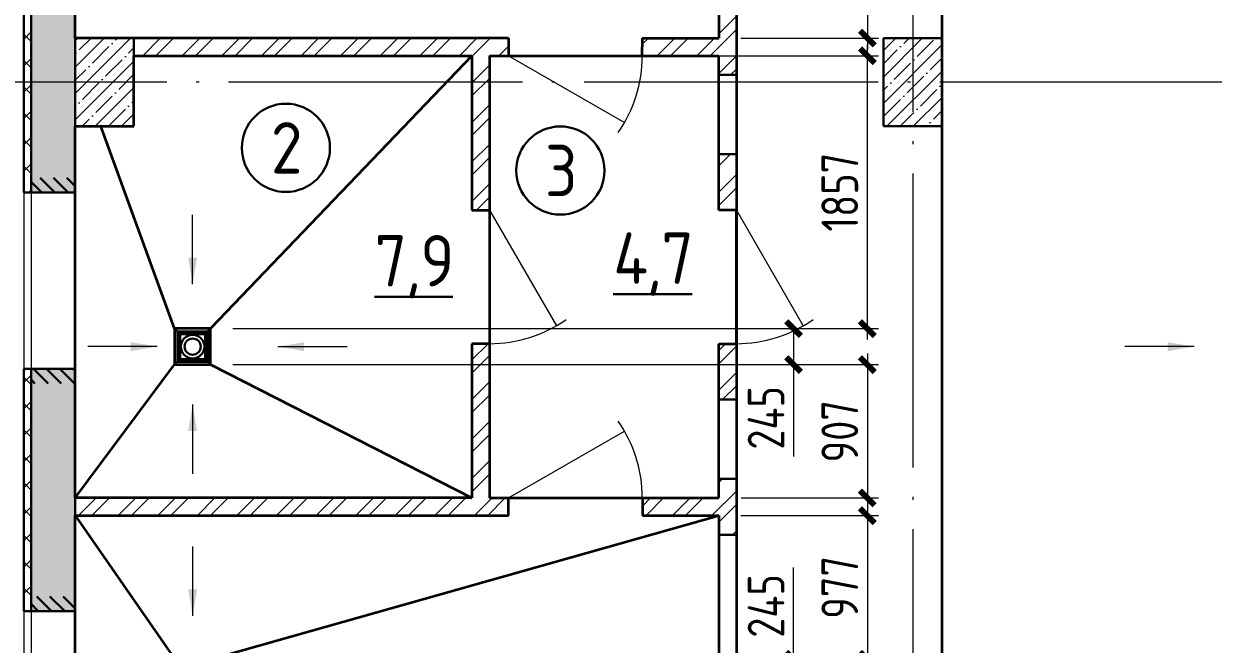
# Model space of a CAD drawing. Extents: x -965262 to 1142518, y -357520 to 71675.
# Drawn here: x 542256 to 550351, y -207180 to -202958 of the extents above; entities that cross this region are included whole.
import ezdxf

# ---------------------------------------------------------------- set-up
doc = ezdxf.new("R2010")
doc.units = 0
doc.header["$LTSCALE"] = 10
doc.linetypes.add('DOTE', pattern=[2.42, 2, -0.2, 0.02, -0.2])
doc.layers.get('0').update_dxf_attribs({"linetype": 'CONTINUOUS', "lineweight": 30})
doc.layers.get('Defpoints').update_dxf_attribs({"linetype": 'CONTINUOUS'})
for name, color, linetype, lineweight in [('DOTE', 7, 'DOTE', 9), ('ВК', 5, 'CONTINUOUS', 30), ('Лотки_трапы_выпуски', 5, 'CONTINUOUS', 30), ('полы', 3, 'CONTINUOUS', 35)]:
    doc.layers.add(name, color=color, linetype=linetype, lineweight=lineweight)
doc.styles.add('GOST-2.304_Type-B', font='isocpeur.ttf', dxfattribs={"width": 0.9})
doc.styles.add('ГОСТ 2м', font='isocpeur.ttf', dxfattribs={"width": 0.8, "height": 250})
doc.dimstyles.new('ГОСТ 2м', dxfattribs={"dimtxt": 250, "dimasz": 100, "dimexe": 75, "dimexo": 150, "dimgap": 62.5, "dimtad": 1, "dimdec": 0, "dimtxsty": 'ГОСТ 2м', "dimblk": 'ARCHTICK', "dimcen": 150, "dimdle": 75, "dimclrd": 256, "dimclre": 256, "dimclrt": 256, "dimadec": 0, "dimazin": 0, "dimtfac": 1, "dimtdec": 0, "dimtmove": 0, "dimatfit": 3, "dimldrblk": 'OBLIQUE', "dimfxl": 1, "dimlwd": 15, "dimlwe": 15, "dimarcsym": 0})
pattern_1 = [(45, (487763.99, -212475.13), (-89.80256, 89.80256), []), (45, (487853.79, -212475.13), (-89.80256, 89.80256), [158.75, -31.75, 0, -31.75])]
pattern_2 = [(135, (487763.99, -212475.13), (-89.80256, -89.80256), []), (225, (487763.99, -212475.13), (89.80256, -89.80256), [])]
pattern_3 = [(135, (-258567.1, -302980.84), (-44.9012806, -44.9012806), [])]

# ---------------------------------------------------------------- blocks, each defined once
blk = doc.blocks.new('_ArchTick')
at = {"color": 0, "linetype": 'ByBlock', "lineweight": 0, "const_width": 0.4}
blk.add_lwpolyline([(-0.5, -0.5), (0.5, 0.5)], dxfattribs=at)
blk = doc.blocks.new('*D2012')
at = {"lineweight": 15, "transparency": 16777216}
for p, q in [((547997.5, -201180.2), (547997.5, -203130.2)), ((547847.5, -201255.2), (547922.5, -201255.2)), ((547136, -203055.2), (548072.5, -203055.2))]:
    blk.add_line(p, q, dxfattribs=at)
at = {"layer": 'Defpoints', "color": 0, "lineweight": 15, "transparency": 16777216}
for p in [(547997.5, -201255.2), (546986, -203055.2, 1451.3), (547997.5, -203055.2)]:
    blk.add_point(p, dxfattribs=at)
at = {"lineweight": 15, "transparency": 16777216, "xscale": 100, "yscale": 100, "zscale": 100}
for p, rotation in [((547997.5, -201255.2), 90), ((547997.5, -203055.2), 270)]:
    blk.add_blockref('_ArchTick', p, dxfattribs=dict(at, rotation=rotation))
at = {"lineweight": 15, "transparency": 16777216, "insert": (547810, -202497.9), "char_height": 250, "attachment_point": 5, "rotation": 90, "style": 'ГОСТ 2м'}
blk.add_mtext('1800', dxfattribs=at)
blk = doc.blocks.new('_Oblique')
at = {"color": 0, "linetype": 'ByBlock', "lineweight": -2}
blk.add_line((-0.5, -0.5), (0.5, 0.5), dxfattribs=at)
blk = doc.blocks.new('*D2056')
at = {"lineweight": 15, "transparency": 16777216}
for p, q in [((543678.1, -205277.4), (548072.5, -205277.4)), ((547997.5, -205202.4), (547997.5, -206259.8)), ((547137.7, -206184.8), (548072.5, -206184.8))]:
    blk.add_line(p, q, dxfattribs=at)
at = {"layer": 'Defpoints', "color": 0, "lineweight": 15, "transparency": 16777216}
for p in [(543528.1, -205277.4), (546987.7, -206184.8, 1451.3), (547997.5, -206184.8)]:
    blk.add_point(p, dxfattribs=at)
at = {"lineweight": 15, "transparency": 16777216, "xscale": 100, "yscale": 100, "zscale": 100}
for p, rotation in [((547997.5, -205277.4), 90), ((547997.5, -206184.8), 270)]:
    blk.add_blockref('_ArchTick', p, dxfattribs=dict(at, rotation=rotation))
at = {"lineweight": 15, "transparency": 16777216, "insert": (547810, -205731.1), "char_height": 250, "attachment_point": 5, "rotation": 90, "style": 'ГОСТ 2м'}
blk.add_mtext('907', dxfattribs=at)
blk = doc.blocks.new('*D2080')
at = {"lineweight": 15, "transparency": 16777216}
for p, q in [((547997.5, -206230.1), (547997.5, -207357.4)), ((547136.1, -206305.1), (548072.5, -206305.1)), ((543678.5, -207282.4), (548072.5, -207282.4))]:
    blk.add_line(p, q, dxfattribs=at)
at = {"layer": 'Defpoints', "color": 0, "lineweight": 15, "transparency": 16777216}
for p in [(546986.1, -206305.1, 1451.3), (543528.5, -207282.4), (547997.5, -207282.4)]:
    blk.add_point(p, dxfattribs=at)
at = {"lineweight": 15, "transparency": 16777216, "xscale": 100, "yscale": 100, "zscale": 100}
for p, rotation in [((547997.5, -206305.1), 90), ((547997.5, -207282.4), 270)]:
    blk.add_blockref('_ArchTick', p, dxfattribs=dict(at, rotation=rotation))
at = {"lineweight": 15, "transparency": 16777216, "insert": (547810, -206793.7), "char_height": 250, "attachment_point": 5, "rotation": 90, "style": 'ГОСТ 2м'}
blk.add_mtext('977', dxfattribs=at)
blk = doc.blocks.new('*D2081')
at = {"lineweight": 15, "transparency": 16777216}
for p, q in [((547495.8, -207282.4), (547495.8, -206657.4)), ((543678.5, -207282.4), (547570.8, -207282.4)), ((547495.8, -207602.4), (547495.8, -207282.4)), ((543678.5, -207527.4), (547570.8, -207527.4))]:
    blk.add_line(p, q, dxfattribs=at)
at = {"layer": 'Defpoints', "color": 0, "lineweight": 15, "transparency": 16777216}
for p in [(543528.5, -207282.4), (547495.8, -207282.4), (543528.5, -207527.4)]:
    blk.add_point(p, dxfattribs=at)
at = {"lineweight": 15, "transparency": 16777216, "xscale": 100, "yscale": 100, "zscale": 100}
for p, rotation in [((547495.8, -207282.4), 90), ((547495.8, -207527.4), 270)]:
    blk.add_blockref('_ArchTick', p, dxfattribs=dict(at, rotation=rotation))
at = {"lineweight": 15, "transparency": 16777216, "insert": (547308.3, -206919.9), "char_height": 250, "attachment_point": 5, "rotation": 90, "style": 'ГОСТ 2м'}
blk.add_mtext('245', dxfattribs=at)
blk = doc.blocks.new('*D2083')
at = {"lineweight": 15, "transparency": 16777216}
for p, q in [((543678.1, -205032.4), (547570.8, -205032.4)), ((547495.8, -205032.4), (547495.8, -205352.4)), ((543678.1, -205277.4), (547570.8, -205277.4)), ((547495.8, -205277.4), (547495.8, -205902.4))]:
    blk.add_line(p, q, dxfattribs=at)
at = {"layer": 'Defpoints', "color": 0, "lineweight": 15, "transparency": 16777216}
for p in [(543528.1, -205032.4), (547495.8, -205032.4), (543528.1, -205277.4)]:
    blk.add_point(p, dxfattribs=at)
at = {"lineweight": 15, "transparency": 16777216, "xscale": 100, "yscale": 100, "zscale": 100}
for p, rotation in [((547495.8, -205032.4), 90), ((547495.8, -205277.4), 270)]:
    blk.add_blockref('_ArchTick', p, dxfattribs=dict(at, rotation=rotation))
at = {"lineweight": 15, "transparency": 16777216, "insert": (547308.3, -205639.9), "char_height": 250, "attachment_point": 5, "rotation": 90, "style": 'ГОСТ 2м'}
blk.add_mtext('245', dxfattribs=at)
blk = doc.blocks.new('*D2084')
at = {"lineweight": 15, "transparency": 16777216}
for p, q in [((545456.1, -203175.1), (548072.5, -203175.1)), ((547997.5, -205107.4), (547997.5, -203100.1)), ((543678.1, -205032.4), (548072.5, -205032.4))]:
    blk.add_line(p, q, dxfattribs=at)
at = {"layer": 'Defpoints', "color": 0, "lineweight": 15, "transparency": 16777216}
for p in [(545306.1, -203175.1, 1451.3), (547997.5, -203175.1), (543528.1, -205032.4)]:
    blk.add_point(p, dxfattribs=at)
at = {"lineweight": 15, "transparency": 16777216, "xscale": 100, "yscale": 100, "zscale": 100}
for p, rotation in [((547997.5, -203175.1), 90), ((547997.5, -205032.4), 270)]:
    blk.add_blockref('_ArchTick', p, dxfattribs=dict(at, rotation=rotation))
at = {"lineweight": 15, "transparency": 16777216, "insert": (547810, -204103.8), "char_height": 250, "attachment_point": 5, "rotation": 90, "style": 'ГОСТ 2м'}
blk.add_mtext('1857', dxfattribs=at)

msp = doc.modelspace()

# ---------------------------------------------------------------- hatches: boundary and pattern name
at = {"lineweight": 15}
h = msp.add_hatch(dxfattribs=at)
h.set_pattern_fill('ANSI35', scale=40)
h.set_pattern_definition([(45, (574911.69, -197185.92), (-179.6051, 179.6051), []), (45, (575091.3, -197185.92), (-179.6051, 179.6051), [317.5, -63.5, 0, -63.5])])
h.paths.add_polyline_path([(576255.6, -197055.1), (573806.7, -197055.1), (573806.7, -197355.1), (576255.6, -197355.1)])
h.paths.add_polyline_path([(549806.7, -197055.1), (546806.7, -197055.1), (546806.7, -197355.1), (549806.7, -197355.1)])
h.paths.add_polyline_path([(555806.7, -197055.1), (552806.7, -197055.1), (552806.7, -197355.1), (555806.7, -197355.1)])
h.paths.add_polyline_path([(561806.7, -197055.1), (558806.7, -197055.1), (558806.7, -197355.1), (561806.7, -197355.1)])
h.paths.add_polyline_path([(567806.7, -197055.1), (564806.7, -197055.1), (564806.7, -197355.1), (567806.7, -197355.1)])
h.paths.add_polyline_path([(576255.6, -197055.1), (570806.7, -197055.1), (570806.7, -197355.1), (576255.6, -197355.1)])
h.paths.add_polyline_path([(578306.5, -197055.1), (577455.6, -197055.1), (577455.6, -197355.1), (578306.5, -197355.1)])
h.paths.add_polyline_path([(578306.5, -221455.1), (578306.5, -221355.1), (578006.5, -221355.1), (578006.5, -221355.1), (577606.5, -221355.1), (576806.5, -221355.1), (576806.5, -221655.1), (578306.5, -221655.1)])
h.paths.add_polyline_path([(573806.5, -221355.1), (573806.5, -221705.1), (570806.5, -221705.1), (570806.5, -221355.1)])
h.paths.add_polyline_path([(567806.5, -221355.1), (566506.5, -221355.1), (566506.5, -221355.1), (566106.5, -221355.1), (564806.5, -221355.1), (564806.5, -221655.1), (567806.5, -221655.1)])
h.paths.add_polyline_path([(561806.5, -221355.1), (560506.5, -221355.1), (560506.5, -221355.1), (560106.5, -221355.1), (558806.5, -221355.1), (558806.5, -221655.1), (561806.5, -221655.1)])
h.paths.add_polyline_path([(555806.5, -221355.1), (554506.5, -221355.1), (554506.5, -221355.1), (554106.5, -221355.1), (552806.5, -221355.1), (552806.5, -221655.1), (555806.5, -221655.1)])
h.paths.add_polyline_path([(549806.5, -221355.1), (548506.5, -221355.1), (548506.5, -221355.1), (548106.5, -221355.1), (546806.5, -221355.1), (546806.5, -221655.1), (549806.5, -221655.1)])
h.paths.add_polyline_path([(543806.5, -221355.1), (543006.5, -221355.1), (543006.5, -221355.1), (542606.5, -221355.1), (542306.5, -221539), (542306.5, -221655.1), (543806.5, -221655.1)])
h.paths.add_polyline_path([(542606.5, -211005.1), (542306.5, -211005.1), (542306.5, -211930.1), (542606.5, -211930.1), (542606.5, -211930.1)])
h.paths.add_polyline_path([(542606.5, -208155.1), (542306.5, -208155.1), (542306.5, -209805.1), (542606.5, -209805.1)])
h.paths.add_polyline_path([(542606.5, -206955.1), (542256.5, -206955.1), (542256.5, -205305.1), (542606.5, -205305.1)])
h.paths.add_polyline_path([(542606.5, -202455.1), (542306.5, -202455.1), (542306.5, -204105.1), (542606.5, -204105.1)])
h.paths.add_polyline_path([(542606.5, -199605.1), (542306.5, -199605.1), (542306.5, -201255.1), (542606.5, -201255.1)])
h.paths.add_polyline_path([(542306.5, -206955.1), (542256.5, -206955.1), (542256.5, -205305.1), (542306.5, -205305.1)])
h.paths.add_polyline_path([(542606.5, -221355.1), (542306.5, -221539), (542306.5, -219854.9), (542606.5, -219854.9)])
h.paths.add_polyline_path([(542306.5, -216854.9), (542306.5, -214930.1), (542606.5, -214930.1), (542606.5, -216854.9)])
h.paths.add_polyline_path([(542306.5, -198405.1), (542306.5, -197055.1), (543806.7, -197055.1), (543806.7, -197355.1), (542606.5, -197356), (542606.5, -198405.1)])
h.paths.add_polyline_path([(570806.5, -221655.1), (573806.5, -221655.1), (573806.5, -221705.1), (570806.5, -221705.1)])
h = msp.add_hatch(dxfattribs=at)
h.set_pattern_fill('ANSI32', scale=20)
h.set_pattern_definition([(45, (1288949.53, -215134.9), (-134.70384, 134.70384), []), (45, (1289039.33, -215134.9), (-134.70384, 134.70384), [])])
h.paths.add_polyline_path([(548506.5, -211145.1), (547106, -211145.1), (547106, -211015.1), (546986, -211015.1), (546986, -211145.1), (542606.5, -211145.1), (542606.5, -211265.1), (548256.5, -211265.1), (548256.5, -211525.1), (548506.5, -211525.1)], flags=17)
h.paths.add_polyline_path([(548506.5, -211145.1), (547106.5, -211145.1), (547106.5, -211015.1), (546986.5, -211015.1), (546986.5, -211145.1), (542606.5, -211145.1), (542606.5, -211265.1), (548256.5, -211265.1), (548256.5, -211525.1), (548506.5, -211525.1)], flags=16)
h.paths.add_polyline_path([(569496.5, -207755.1), (569366.5, -207755.1), (569366.5, -207885.1), (569496.5, -207885.1)], flags=17)
h.paths.add_polyline_path([(569496.5, -207755.1), (569366.5, -207755.1), (569366.5, -207885.1), (569496.5, -207885.1)], flags=16)
h.paths.add_polyline_path([(573826.5, -218835.1), (573706.5, -218835.1), (573706.5, -219125.1), (573826.5, -219125.1)], flags=17)
h.paths.add_polyline_path([(543006.5, -203175.1), (543006.5, -203055.1), (545556, -203055.2), (545556, -203175.1), (545426, -203175.1), (545426, -204225.1), (545306, -204225.1), (545306.1, -203175.1), (543006.5, -203175.1)])
h.paths.add_polyline_path([(546986, -203305.2), (546986, -203175.1), (546466, -203175.1), (546466, -203055.1), (546986, -203055.1), (546986, -199255.1), (547106, -199257.7), (547106, -199385.1), (547236, -199385.1), (547236, -199505.1), (547106, -199505.1), (547106, -203305.2), (546986, -203305.2)])
h.paths.add_polyline_path([(546986, -204225.1), (546986, -203845.2), (547106, -203845.2), (547106, -204225.1)])
h.paths.add_polyline_path([(546986, -205514.9), (546986, -205135.1), (547106, -205135.1), (547106, -205514.9), (546986, -205514.9)])
h.paths.add_polyline_path([(542606.5, -206305.1), (542606.5, -206185.2), (545306, -206185.2), (545306, -205135.1), (545426, -205135.1), (545426, -206185), (545556, -206185.1), (545556, -206305.1), (542606.5, -206305.1)])
h.paths.add_polyline_path([(546986.1, -206435.1), (546986, -206305.1), (546466.3, -206305.1), (546466.3, -206185.1), (546986, -206185.1), (546986, -206054.9), (547106, -206054.9), (547106, -206435.1), (546986, -206435.1)])
h.paths.add_polyline_path([(546856, -208915), (546856, -208535), (547106, -208535), (547106, -208915)])
h.paths.add_polyline_path([(542606.5, -211265.1), (542606.5, -211145.1), (546986.9, -211145.1), (546986.9, -211015.1), (547106, -211014.8), (547107, -211145.1), (548506.5, -211145.1), (548506.5, -211525.1), (548256.5, -211525.1), (548256.5, -211265.1), (542606.5, -211265.1)])
h.paths.add_polyline_path([(543006, -215255.1), (543006.5, -215135.1), (548106.5, -215135.1), (548106.5, -215255.1), (543006.5, -215255.1)])
h.paths.add_polyline_path([(548256.5, -215055.1), (548256.5, -214535.1), (548506.5, -214535.1), (548506.5, -215055.1)])
h.paths.add_polyline_path([(546986, -198055.1), (546986, -197355.1), (547106, -197355.1), (547106, -198055.1)])
h.paths.add_polyline_path([(548146, -199505.1), (548146, -199385.1), (548561.5, -199385.1), (548561.5, -199505.1)])
h.paths.add_polyline_path([(551051.5, -199505.1), (551051.5, -199385.1), (551558.9, -199385.1), (551561.4, -199505.1)])
h.paths.add_polyline_path([(554051.5, -199505.1), (554051.5, -199385.1), (554561.4, -199385.1), (554561.4, -199505.1)])
h.paths.add_polyline_path([(557051.5, -199505.1), (557051.5, -199385.1), (557561.4, -199385.1), (557561.4, -199505.1)])
h.paths.add_polyline_path([(560051.5, -199505.1), (560051.5, -199385.1), (560561.4, -199385.1), (560561.4, -199505.1)])
h.paths.add_polyline_path([(563051.5, -199505.1), (563051.5, -199385.1), (563561.4, -199385.1), (563561.4, -199505.1)])
h.paths.add_polyline_path([(566051.5, -199505.1), (566051.5, -199385.1), (566561.4, -199385.1), (566561.4, -199505.1)])
h.paths.add_polyline_path([(569116.5, -199505.1), (569116.5, -199385.1), (569496.5, -199385.1), (569496.5, -199505.1), (569366.5, -199505.1), (569366.5, -199765.1), (569246.5, -199765.1), (569246.5, -199505.1)])
h.paths.add_polyline_path([(572051.5, -199505.1), (572051.5, -199385.1), (572561.4, -199385.1), (572561.4, -199505.1)])
h.paths.add_polyline_path([(575116.5, -199505.1), (575116.5, -199385.1), (578306.5, -199385.1), (578306.5, -199505.1)])
h.paths.add_polyline_path([(569246.5, -202260.1), (569246.5, -201880.1), (569496.5, -201880.1), (569496.5, -202260.1)])
h.paths.add_polyline_path([(569246.5, -204755.1), (569246.5, -204375.1), (569496.5, -204375.1), (569496.5, -204755.1)])
h.paths.add_polyline_path([(569246.5, -208135.1), (569246.5, -207755.1), (569496.5, -207755.1), (569496.5, -208005.1), (569366.5, -208005.1), (569366.5, -208135.1)])
h.paths.add_polyline_path([(570546.5, -208005.1), (570546.5, -207885.1), (570926.5, -207885.1), (570926.5, -208005.1)])
h.paths.add_polyline_path([(571976.5, -208005.1), (571976.5, -207885.1), (572226.5, -207885.1), (572226.5, -209055.1), (572106.5, -209055.1), (572106.5, -208005.1)])
h.paths.add_polyline_path([(572506.5, -209655.1), (572506.5, -209535.1), (577606.5, -209535.1), (577606.5, -209655.1)])
h.paths.add_polyline_path([(578006.5, -209655.1), (578006.5, -209535.1), (578306.5, -209535.1), (578306.5, -209655.1)])
h.paths.add_polyline_path([(571976.5, -212995.1), (571976.5, -212875.1), (572106.5, -212875.1), (572106.5, -211720.1), (572226.5, -211720.1), (572226.5, -212875.1), (578306.5, -212875.1), (578306.5, -212995.1)])
h.paths.add_polyline_path([(572106.5, -210810.1), (572106.5, -209655.1), (572226.5, -209655.1), (572226.5, -210810.1)])
h.paths.add_polyline_path([(569246.5, -210630.1), (569246.5, -210250.1), (569496.5, -210250.1), (569496.5, -210630.1)])
h.paths.add_polyline_path([(569246.5, -212995.1), (569246.5, -212745.1), (569366.5, -212745.1), (569366.5, -212875.1), (571066.5, -212875.1), (571066.5, -212995.1)])
h.paths.add_polyline_path([(578006.5, -215175.1), (578006.5, -215055.1), (578306.5, -215055.1), (578306.5, -215175.1), (578006.5, -215175.1)])
h.paths.add_polyline_path([(578006.5, -215655.1), (578006.5, -215535.1), (578306.5, -215535.1), (578306.5, -215655.1), (578006.5, -215655.1)])
h.paths.add_polyline_path([(573706.5, -219125.1), (573706.5, -215815.1), (576406.5, -215815.1), (576406.5, -217035.1), (578306.5, -217035.1), (578306.5, -217155.1), (576286.5, -217155.1), (576286.5, -215935.1), (573826.5, -215935.1), (573826.5, -219125.1)])
h.paths.add_polyline_path([(571726.1, -220285.1), (571726, -220165.1), (573706.5, -220165.1), (573706.5, -220035.1), (573826.5, -220035.1), (573826.5, -220285.1), (571726, -220285.1)])
h.paths.add_polyline_path([(571606.1, -221355.1), (571606.1, -220545.1), (571726.1, -220545.1), (571726.1, -221355.1)])
h.paths.add_polyline_path([(546986.9, -211145.1), (546986.5, -211145.1), (546986.5, -211015.1), (546986.9, -211015.1)], flags=16)
h.paths.add_polyline_path([(547107, -211145.1), (547106.5, -211145.1), (547106.5, -211015.1), (547107, -211015.1)], flags=16)
h.paths.add_polyline_path([(573826.5, -218835.1), (573706.5, -218835.1), (573706.5, -218825.1), (573826.5, -218825.1)], flags=17)
h = msp.add_hatch(dxfattribs=at)
h.set_pattern_fill('ANSI37', scale=40, angle=90)
h.set_pattern_definition(pattern_2)
h.paths.add_polyline_path([(542306.5, -202455.1), (542256.5, -202455.1), (542256.5, -204105.1), (542306.5, -204105.1)])
h = msp.add_hatch(dxfattribs=at)
h.set_pattern_fill('ANSI35', scale=20, style=0)
h.set_pattern_definition(pattern_1)
h.paths.add_polyline_path([(543006.5, -203055.1), (542606.5, -203055.1), (542606.5, -203655.1), (543006.5, -203655.1)])
h = msp.add_hatch(dxfattribs=at)
h.set_pattern_fill('ANSI35', scale=20, style=0)
h.set_pattern_definition(pattern_1)
h.paths.add_polyline_path([(548506.5, -203055.1), (548106.5, -203055.1), (548106.5, -203655.1), (548506.5, -203655.1)])
h = msp.add_hatch()
h.set_pattern_fill('ANSI31', scale=20, angle=90)
h.set_pattern_definition(pattern_3)
h.paths.add_polyline_path([(542306.5, -204005.1), (542606.5, -204005.1), (542606.5, -204105.1), (542306.5, -204105.1)])
h = msp.add_hatch(dxfattribs=at)
h.set_pattern_fill('ANSI37', scale=40, angle=90)
h.set_pattern_definition(pattern_2)
h.paths.add_polyline_path([(542306.5, -205305.1), (542256.5, -205305.1), (542256.5, -206955.1), (542306.5, -206955.1)])
h = msp.add_hatch()
h.set_pattern_fill('ANSI31', scale=20, angle=90)
h.set_pattern_definition(pattern_3)
h.paths.add_polyline_path([(542306.5, -205305.1), (542606.5, -205305.1), (542606.5, -205405.1), (542306.5, -205405.1)])
h = msp.add_hatch()
h.set_pattern_fill('ANSI31', scale=20, angle=90)
h.set_pattern_definition(pattern_3)
h.paths.add_polyline_path([(542306.5, -206855.1), (542606.5, -206855.1), (542606.5, -206955.1), (542306.5, -206955.1)])

# ---------------------------------------------------------------- linework, layer by layer
at = {"color": 7}
for p, q in [((546986, -203055.2, 11253.1), (546986, -199255.1, 11253.1)), ((547106, -199505.1, 11253.1), (547106, -203305.2, 11253.1)), ((542256.5, -202455.1, 11223.1), (542256.5, -204105.1, 11223.1)), ((542306.5, -202455.1, 11223.1), (542306.5, -204105.1, 11223.1)), ((542606.5, -202455.1, 11223.1), (542606.5, -204105.1, 11223.1)), ((542606.5, -203055.1, 11253.1), (542606.5, -203655.1, 11253.1)), ((543006.5, -203175.1, 11253.1), (543006.5, -203055.1, 11253.1)), ((543006.5, -203055.1, 11253.1), (545556, -203055.2, 11253.1)), ((545556, -203055.2, 11253.1), (545556, -203175.1, 11253.1)), ((546466, -203175.1, 11253.1), (546466, -203055.1, 11253.1)), ((546466, -203055.1, 11253.1), (546986, -203055.2, 11253.1)), ((545306.1, -203175.1, 11253.1), (543006.5, -203175.1, 11253.1)), ((545306, -204225.1, 11253.1), (545306.1, -203175.1, 11253.1)), ((545426, -203175.1, 11253.1), (545426, -204225.1, 11253.1)), ((545556, -203175.1, 11253.1), (545426, -203175.1, 11253.1)), ((546466, -203175.2, 11253.1), (546466, -203175.1, 11253.1)), ((546986, -203175.1, 11253.1), (546466, -203175.2, 11253.1)), ((546986, -203305.2, 11253.1), (546986, -203175.1, 11253.1)), ((547106, -203305.2, 11253.1), (546986, -203305.2, 11253.1)), ((546986, -204225.1, 11253.1), (546986, -203845.2, 11253.1)), ((546986, -203845.2, 11253.1), (547106, -203845.2, 11253.1)), ((547106, -203845.2, 11253.1), (547106, -204225.1, 11253.1)), ((542256.5, -204105.1, 11223.1), (542606.5, -204105.1, 11223.1)), ((545306, -204225.1, 11253.1), (545306, -204225.1, 11253.1)), ((545426, -204225.1, 11253.1), (545306, -204225.1, 11253.1)), ((547106, -204225.1, 11253.1), (546986, -204225.1, 11253.1)), ((546986, -204225.1, 11253.1), (546986, -204225.1, 11253.1)), ((545306, -205135.1, 11253.1), (545426, -205135.1, 11253.1)), ((545306, -206185.1, 11253.1), (545306, -205135.1, 11253.1)), ((545426, -205135.1, 11253.1), (545426.1, -206185.1, 11253.1)), ((546986, -205514.9, 11253.1), (546986, -205135.1, 11253.1)), ((546986, -205135.1, 11253.1), (547106, -205135.1, 11253.1)), ((547106, -205135.1, 11253.1), (547106, -205514.9, 11253.1)), ((542606.5, -205305.1, 11223.1), (542256.5, -205305.1, 11223.1)), ((542256.5, -205305.1, 11223.1), (542256.5, -206955.1, 11223.1)), ((542306.5, -205305.1, 11223.1), (542306.5, -206955.1, 11223.1)), ((542606.5, -205305.1, 11223.1), (542606.5, -206955.1, 11223.1)), ((546986, -205514.9, 11253.1), (546986, -205514.9, 11253.1)), ((547106, -205514.9, 11253.1), (546986, -205514.9, 11253.1)), ((546986, -206184.8, 11253.1), (546986, -206054.9, 11253.1)), ((546986, -206054.9, 11253.1), (547106, -206054.9, 11253.1)), ((547106, -206054.9, 11253.1), (547106, -206435.1, 11253.1)), ((542606.5, -206185.2, 11253.1), (545306, -206185.1, 11253.1)), ((542606.5, -206305.1, 11253.1), (542606.5, -206185.2, 11253.1)), ((545426.1, -206185.1, 11253.1), (545556, -206185.1, 11253.1)), ((545556, -206185.1, 11253.1), (545556.3, -206305.1, 11253.1)), ((546466.3, -206185.1, 11253.1), (546986, -206184.8, 11253.1)), ((546466.3, -206305.1, 11253.1), (546466.3, -206185.1, 11253.1)), ((545556.3, -206305.1, 11253.1), (542606.5, -206305.1, 11253.1)), ((542606.5, -206305.1, 11253.1), (542606.5, -206305.1, 11253.1)), ((546986.1, -206305.1, 11253.1), (546466.3, -206305.1, 11253.1)), ((546986.1, -206435.1, 11253.1), (546986.1, -206305.1, 11253.1)), ((547106, -206435.1, 11253.1), (546986.1, -206435.1, 11253.1)), ((542256.5, -206955.1, 11223.1), (542606.5, -206955.1, 11223.1))]:
    msp.add_line(p, q, dxfattribs=at)
at = {"color": 7, "lineweight": 30}
for p, q in [((543006.5, -203055.1, 11253.1), (542606.5, -203055.1, 11253.1)), ((543006.5, -203655.1, 11253.1), (543006.5, -203055.1, 11253.1)), ((548106.5, -203055.1, 11253.1), (548106.5, -203655.1, 11253.1)), ((548506.5, -203055.1, 11253.1), (548106.5, -203055.1, 11253.1)), ((548506.5, -203655.1, 11253.1), (548506.5, -203055.1, 11253.1)), ((542606.5, -203655.1, 11253.1), (543006.5, -203655.1, 11253.1)), ((548106.5, -203655.1, 11253.1), (548506.5, -203655.1, 11253.1))]:
    msp.add_line(p, q, dxfattribs=at)
at = {"color": 7, "lineweight": 15}
for p, q in [((545556, -203175.1, 11253.1), (546344.1, -203630.1, 11253.1)), ((546986, -203305.2, 11253.1), (546986, -203845.2, 11253.1)), ((547106, -203305.2, 11253.1), (547106, -203845.2, 11253.1)), ((542256.5, -204105.1, 11223.1), (542256.5, -205305.1, 11223.1)), ((542306.5, -204105.1, 11223.1), (542306.5, -205305.1, 11223.1)), ((542606.5, -204105.1, 11223.1), (542606.5, -205305.1, 11223.1)), ((545426, -204225.1, 11253.1), (545881, -205013.1, 11253.1)), ((547106, -204225.1, 11253.1), (547561, -205013.1, 11253.1)), ((546986, -205514.9, 11253.1), (546986, -206054.9, 11253.1)), ((547106, -205514.9, 11253.1), (547106.1, -206054.9, 11253.1)), ((545556, -206185.1, 11253.1), (546344.1, -205730.1, 11253.1)), ((546986.1, -206435.1, 11253.1), (546986.1, -208535, 11253.1)), ((547106, -206435.1, 11253.1), (547106, -208535, 11253.1)), ((542256.5, -206955.1, 11223.1), (542256.5, -208155.1, 11223.1)), ((542306.5, -206955.1, 11223.1), (542306.5, -208155.1, 11223.1)), ((542606.5, -206955.1, 11223.1), (542606.5, -208155.1, 11223.1))]:
    msp.add_line(p, q, dxfattribs=at)
at = {"color": 7}
for centre in [(544040.1, -203802, 9444.6), (545908.5, -203956.3, 9444.6)]:
    msp.add_circle(centre, 300, dxfattribs=at)
at = {"color": 7, "lineweight": 15}
for centre, start, end in [((545556, -203175.1, 11253.1), 325, 0), ((545426, -204225.1, 11253.1), 270, 305), ((547106, -204225.1, 11253.1), 270, 305), ((545556, -206185.1, 11253.1), 0, 35)]:
    msp.add_arc(centre, 910, start, end, dxfattribs=at)
at = {"layer": 'DOTE', "color": 7, "ltscale": 100, "extrusion": (0, -1, 0)}
for p, q in [((542306.5, -184617.3, 9801.8), (542306.5, -223305.4, 9801.8)), ((548306.5, -184617.3, 9801.8), (548306.5, -223305.4, 9801.8))]:
    msp.add_line(p, q, dxfattribs=at)
at = {"layer": 'DOTE', "color": 7, "ltscale": 100}
msp.add_line((579530.1, -203355.1, 9801.8), (540558.2, -203355.1, 9801.8), dxfattribs=at)
at = {"layer": 'ВК', "ltscale": 100}
for p, q in [((543306, -205054.9, 9801.8), (543306, -205254.9, 9801.8)), ((543306, -205054.9, 9801.8), (543506, -205054.9, 9801.8)), ((543506, -205054.9, 9801.8), (543506, -205254.9, 9801.8)), ((543306, -205254.9, 9801.8), (543506, -205254.9, 9801.8))]:
    msp.add_line(p, q, dxfattribs=at)
at = {"layer": 'Лотки_трапы_выпуски', "color": 5}
for p, q in [((543283.1, -205032.4, 9801.8), (543528.1, -205032.4, 9801.8)), ((543283.1, -205277.4, 9801.8), (543283.1, -205032.4, 9801.8)), ((543283.1, -205032.4, 9801.8), (543320.6, -205069.9, 9801.8)), ((543528.1, -205032.4, 9801.8), (543490.6, -205069.9, 9801.8)), ((543528.1, -205277.4, 9801.8), (543528.1, -205032.4, 9801.8)), ((543508.1, -205052.4, 9801.8), (543303.1, -205052.4, 9801.8)), ((543303.1, -205052.4, 9801.8), (543303.1, -205257.4, 9801.8)), ((543490.6, -205069.9, 9801.8), (543320.6, -205069.9, 9801.8)), ((543320.6, -205069.9, 9801.8), (543320.6, -205239.9, 9801.8)), ((543490.6, -205069.9, 9801.8), (543490.6, -205239.9, 9801.8)), ((543508.1, -205257.4, 9801.8), (543508.1, -205052.4, 9801.8)), ((543283.1, -205277.4, 9801.8), (543320.6, -205239.9, 9801.8)), ((543283.1, -205277.4, 9801.8), (543528.1, -205277.4, 9801.8)), ((543303.1, -205257.4, 9801.8), (543508.1, -205257.4, 9801.8)), ((543490.6, -205239.9, 9801.8), (543320.6, -205239.9, 9801.8)), ((543528.1, -205277.4, 9801.8), (543490.6, -205239.9, 9801.8))]:
    msp.add_line(p, q, dxfattribs=at)
for radius in [80, 55]:
    msp.add_circle((543405.6, -205154.9, 9801.8), radius, dxfattribs=at)
at = {"layer": 'полы'}
for p, q in [((546986, -197355.1, 11253.1), (546986, -203055.2, 11253.1)), ((542606.5, -203055.1, 11253.1), (542606.5, -197955.1, 11253.1)), ((547106, -199505.1, 11253.1), (547106, -203305.2, 11253.1)), ((548506.5, -211705.1, 11253.1), (548506, -199505.1, 11253.1)), ((545556, -203055.2, 11253.1), (542606.5, -203055.2, 11253.1)), ((545556, -203055.2, 11253.1), (545556, -203175.1, 11253.1)), ((546466, -203175, 11253.1), (546466.1, -203055.1, 11253.1)), ((546466.1, -203055.1, 11253.1), (546986, -203055.2, 11253.1)), ((543006.5, -203655.1, 11253.1), (543006.5, -203175.1, 11253.1)), ((543006.5, -203175.1, 11253.1), (545306.1, -203175.2, 11253.1)), ((545306.1, -203175.2, 11253.1), (543528.1, -205032.4, 9801.8)), ((545306.1, -203175.2, 11253.1), (545306.1, -204225.1, 11253.1)), ((545426, -203175.1, 11253.1), (546986, -203175, 11253.1)), ((545426, -203175.1, 11253.1), (545426.1, -206185.1, 11253.1)), ((546986, -204225.1, 11253.1), (546985.9, -203175, 11253.1)), ((547106, -203305.2, 11253.1), (547106, -211145.1, 11223.1)), ((542606.5, -206185.2, 11253.1), (542606.5, -203655.1, 11253.1)), ((542606.5, -203655.1, 11253.1), (543006.5, -203655.1, 11253.1)), ((543283.1, -205032.4, 9801.8), (542781.3, -203655.1, 10878)), ((545306.1, -204225.1, 11253.1), (545426, -204225.1, 11253.1)), ((547106, -204225.1, 11253.1), (546986, -204225.1, 11253.1)), ((547106, -205135.1, 11253.1), (547106, -204225.1, 11253.1)), ((545426, -205135.1, 11253.1), (545306, -205135.1, 11253.1)), ((545306, -205135.1, 11253.1), (545306.1, -206185.1, 11253.1)), ((546986, -206185.1, 11253.1), (546986, -205135.1, 11253.1)), ((546986, -205135.1, 11253.1), (547106, -205135.1, 11253.1)), ((542606.5, -206185.2, 11253.1), (543283.1, -205277.4, 9801.8)), ((543528.1, -205277.4, 9801.8), (545306.1, -206185.1, 11253.1)), ((545306.1, -206185.1, 11253.1), (542606.5, -206185.2, 11253.1)), ((545426.1, -206185.1, 11253.1), (546986, -206185.1, 11253.1)), ((545556.3, -206305.1, 11253.1), (545556.3, -206185.1, 11253.1)), ((545556.3, -206185.1, 11253.1), (546466.3, -206185.1, 11253.1)), ((546466.3, -206187, 11253.1), (546466.3, -206305.1, 11253.1)), ((542606.5, -209055.1, 11253.1), (542606.5, -206305.1, 11253.1)), ((542606.5, -206305.1, 11253.1), (545556.3, -206305.1, 11253.1)), ((542606.5, -206305.1, 11253.1), (543283.5, -207282.4, 9801.8)), ((543528.5, -207282.4, 9801.8), (546986.1, -206305.1, 11253.1)), ((546466.3, -206305.1, 11253.1), (546986.1, -206305.1, 11253.1)), ((546986.1, -206305.1, 11253.1), (546986.1, -208535, 11253.1))]:
    msp.add_line(p, q, dxfattribs=at)
at = {"layer": 'полы', "lineweight": 0, "ltscale": 50}
for p, q in [((543405.6, -204729.3, 9801.8), (543405.6, -204257.3, 9801.8)), ((543164.8, -205154.9, 9801.8), (542692.9, -205154.9, 9801.8)), ((543984.6, -205154.9, 9801.8), (544456.6, -205154.9, 9801.8)), ((550221.4, -205154.9, 9801.8), (549749.4, -205154.9, 9801.8)), ((543405.6, -205549.7, 9801.8), (543405.6, -206021.7, 9801.8)), ((543406, -206986.3, 9801.8), (543406, -206514.4, 9801.8))]:
    msp.add_line(p, q, dxfattribs=at)
at = {"layer": 'полы', "elevation": 9801.8}
msp.add_lwpolyline([(543283.1, -205277.4), (543528.1, -205277.4), (543528.1, -205032.4), (543283.1, -205032.4)], close=True, dxfattribs=at)
at = {"layer": 'полы', "lineweight": 0, "ltscale": 50}
for points in [[(543435.6, -204549.3, 9801.8), (543375.6, -204549.3, 9801.8), (543405.6, -204729.3, 9801.8)], [(542984.8, -205184.9, 9801.8), (542984.8, -205124.9, 9801.8), (543164.8, -205154.9, 9801.8)], [(544164.6, -205184.9, 9801.8), (544164.6, -205124.9, 9801.8), (543984.6, -205154.9, 9801.8)], [(550041.4, -205184.9, 9801.8), (550041.4, -205124.9, 9801.8), (550221.4, -205154.9, 9801.8)], [(543435.6, -205729.7, 9801.8), (543375.6, -205729.7, 9801.8), (543405.6, -205549.7, 9801.8)], [(543436, -206806.3, 9801.8), (543376, -206806.3, 9801.8), (543406, -206986.3, 9801.8)]]:
    msp.add_solid(points, dxfattribs=at)

# ---------------------------------------------------------------- texts
at = {"color": 7, "char_height": 350, "attachment_point": 5, "style": 'GOST-2.304_Type-B'}
for s, insert, width in [('{\\fISOCPEUR|b0|i0|c0|p34;\\T0.95;2}', (544040.1, -203802, 14155.7), 800), ('{\\fISOCPEUR|b0|i0|c0|p34;\\T0.95;3}', (545908.5, -203956.3, 14155.7), 800), ('{\\fISOCPEUR|b0|i0|c0|p34;\\T0.95;\\L4,7}', (546536.7, -204593.6, 10895.9), 2000), ('{\\fISOCPEUR|b0|i0|c0|p34;\\T0.95;\\L7,9}', (544910, -204611.2, 10895.9), 2000)]:
    msp.add_mtext(s, dxfattribs=dict(at, insert=insert, width=width))

# ---------------------------------------------------------------- dimensions: what is measured, and where the dimension line sits
at = {"lineweight": 15}
for base, p1, p2, picture, middle in [((547997.5, -203055.2, 9801.8), (547997.5, -201255.2, 9801.8), (546986, -203055.2, 11253.1), '*D2012', (547997.5, -202497.9, 9801.8)), ((547495.8, -205032.4, 9801.8), (543528.1, -205277.4, 9801.8), (543528.1, -205032.4, 9801.8), '*D2083', (547495.8, -205639.9, 9801.8))]:
    dim = msp.add_linear_dim(base=base, p1=p1, p2=p2, angle=90, dimstyle='ГОСТ 2м', dxfattribs=at)
    dim.commit()
    dim.dimension.update_dxf_attribs({"geometry": picture, "text_midpoint": middle, "dimtype": 160})
for base, p1, p2, picture, middle in [((547997.5, -203175.1, 9801.8), (543528.1, -205032.4, 9801.8), (545306.1, -203175.1, 11253.1), '*D2084', (547810, -204103.8, 9801.8)), ((547997.5, -206184.8, 9801.8), (543528.1, -205277.4, 9801.8), (546987.7, -206184.8, 11253.1), '*D2056', (547810, -205731.1, 9801.8)), ((547997.5, -207282.4, 9801.8), (546986.1, -206305.1, 11253.1), (543528.5, -207282.4, 9801.8), '*D2080', (547810, -206793.7, 9801.8)), ((547495.8, -207282.4, 9801.8), (543528.5, -207527.4, 9801.8), (543528.5, -207282.4, 9801.8), '*D2081', (547308.3, -206919.9, 9801.8))]:
    dim = msp.add_linear_dim(base=base, p1=p1, p2=p2, angle=90, dimstyle='ГОСТ 2м', dxfattribs=at)
    dim.commit()
    dim.dimension.update_dxf_attribs({"geometry": picture, "text_midpoint": middle})

doc.saveas('drawing.dxf')
